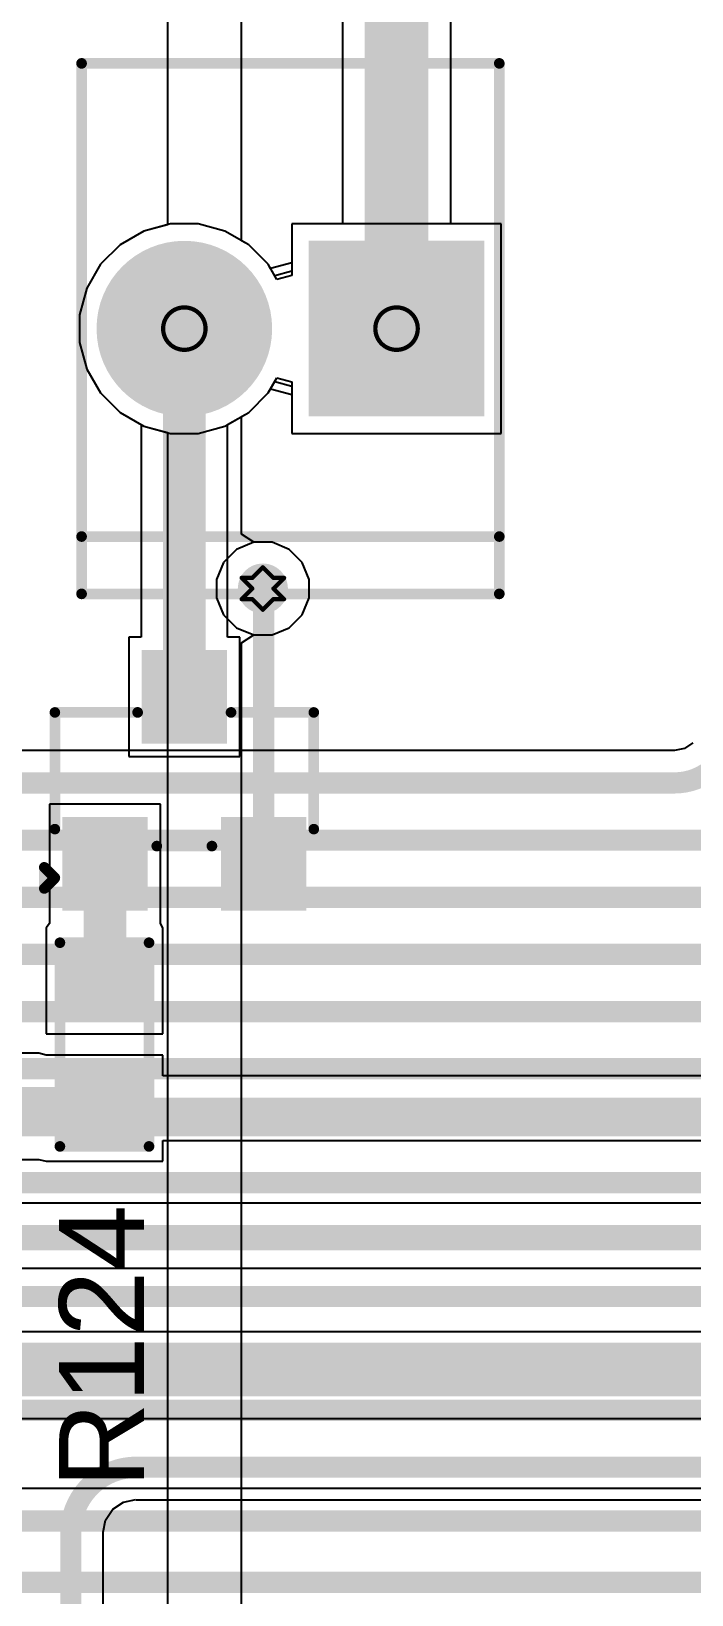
# Model space of a CAD drawing. Header units: inches. Extents: x 24 to 500, y 68 to 269.
# Drawn here: x 309.27 to 317.17, y 132.84 to 151.55 of the extents above; entities that cross this region are included whole.
import ezdxf

# ---------------------------------------------------------------- set-up
doc = ezdxf.new("R2010")
doc.units = ezdxf.units.IN
for name, color, linetype in [('Bottom Layer', 5, 'Continuous'), ('Bottom Solder', 6, 'Continuous'), ('Drill Drawing', 1, 'Continuous'), ('Layer 1', 16, 'Continuous'), ('Layer 2', 76, 'Continuous'), ('Mechanical 15', 56, 'Continuous'), ('Multi-Layer', 9, 'Continuous'), ('Pad Holes', 156, 'Continuous'), ('Top Layer', 1, 'Continuous'), ('Top Overlay', 2, 'Continuous'), ('Top Paste', 8, 'Continuous'), ('Top Solder', 216, 'Continuous'), ('Via Holes', 16, 'Continuous')]:
    doc.layers.add(name, color=color, linetype=linetype)
doc.styles.add('Arial', font='', dxfattribs={"height": 0.2})
doc.styles.get('Arial').set_extended_font_data('Arial')

# ---------------------------------------------------------------- blocks, each defined once
blk = doc.blocks.new('R___0603_26')
at = {"layer": 'Top Layer'}
for points in [[(-0.381, 0.4445), (-0.381, -0.4445), (-1.143, -0.4445), (-1.143, 0.4445)], [(1.143, 0.4445), (1.143, -0.4445), (0.381, -0.4445), (0.381, 0.4445)]]:
    blk.add_hatch(color=1, dxfattribs=at).paths.add_polyline_path(points)
at = {"layer": 'Top Paste'}
for points in [[(-0.381, 0.4445), (-0.381, -0.4445), (-1.143, -0.4445), (-1.143, 0.4445)], [(1.143, 0.4445), (1.143, -0.4445), (0.381, -0.4445), (0.381, 0.4445)]]:
    blk.add_hatch(color=8, dxfattribs=at).paths.add_polyline_path(points)
at = {"layer": 'Top Solder'}
for points in [[(-0.2794, 0.5461), (-0.2794, -0.5461), (-1.2446, -0.5461), (-1.2446, 0.5461)], [(1.2446, 0.5461), (1.2446, -0.5461), (0.2794, -0.5461), (0.2794, 0.5461)]]:
    blk.add_hatch(color=216, dxfattribs=at).paths.add_polyline_path(points)
at = {"layer": 'Top Overlay'}
for points in [[(-1.2192, 0.5334, 0.127, 0.127, 0), (1.2192, 0.5334, 0.127, 0.127, 0)], [(-1.2192, 0.5334, 0.127, 0.127, 0), (-1.2192, -0.5334, 0.127, 0.127, 0)], [(1.2192, 0.5334, 0.127, 0.127, 0), (1.2192, -0.5334, 0.127, 0.127, 0)], [(-1.2192, -0.5334, 0.127, 0.127, 0), (1.2192, -0.5334, 0.127, 0.127, 0)]]:
    blk.add_lwpolyline(points, format="xyseb", dxfattribs=at)
for points in [[(-1.25095, 0.5334, 0.0635, 0.0635, 1), (-1.18745, 0.5334, 0.0635, 0.0635, 1)], [(-1.25095, 0.5334, 0.0635, 0.0635, 1), (-1.18745, 0.5334, 0.0635, 0.0635, 1)], [(1.18745, 0.5334, 0.0635, 0.0635, 1), (1.25095, 0.5334, 0.0635, 0.0635, 1)], [(1.18745, 0.5334, 0.0635, 0.0635, 1), (1.25095, 0.5334, 0.0635, 0.0635, 1)], [(-1.25095, -0.5334, 0.0635, 0.0635, 1), (-1.18745, -0.5334, 0.0635, 0.0635, 1)], [(-1.25095, -0.5334, 0.0635, 0.0635, 1), (-1.18745, -0.5334, 0.0635, 0.0635, 1)], [(1.18745, -0.5334, 0.0635, 0.0635, 1), (1.25095, -0.5334, 0.0635, 0.0635, 1)], [(1.18745, -0.5334, 0.0635, 0.0635, 1), (1.25095, -0.5334, 0.0635, 0.0635, 1)]]:
    blk.add_lwpolyline(points, format="xyseb", close=True, dxfattribs=at)
blk = doc.blocks.new('SOT_23_161')
at = {"layer": 'Top Layer'}
for points in [[(-0.41, 1.46), (0.41, 1.46), (0.41, 0.54), (-0.41, 0.54)], [(-1.36, -0.54), (-0.54, -0.54), (-0.54, -1.46), (-1.36, -1.46)], [(0.54, -0.54), (1.36, -0.54), (1.36, -1.46), (0.54, -1.46)]]:
    blk.add_hatch(color=1, dxfattribs=at).paths.add_polyline_path(points)
at = {"layer": 'Top Paste'}
for points in [[(-0.41, 1.46), (0.41, 1.46), (0.41, 0.54), (-0.41, 0.54)], [(-1.36, -0.54), (-0.54, -0.54), (-0.54, -1.46), (-1.36, -1.46)], [(0.54, -0.54), (1.36, -0.54), (1.36, -1.46), (0.54, -1.46)]]:
    blk.add_hatch(color=8, dxfattribs=at).paths.add_polyline_path(points)
at = {"layer": 'Top Solder'}
for points in [[(-0.512, 1.562), (0.512, 1.562), (0.512, 0.438), (-0.512, 0.438)], [(-1.462, -0.438), (-0.438, -0.438), (-0.438, -1.562), (-1.462, -1.562)], [(0.438, -0.438), (1.462, -0.438), (1.462, -1.562), (0.438, -1.562)]]:
    blk.add_hatch(color=216, dxfattribs=at).paths.add_polyline_path(points)
at = {"layer": 'Top Overlay'}
for points in [[(-1.549, -0.584, 0.127, 0.127, 0), (-1.549, 0.813, 0.127, 0.127, 0)], [(-1.549, 0.813, 0.127, 0.127, 0), (-0.559, 0.813, 0.127, 0.127, 0)], [(0.559, 0.813, 0.127, 0.127, 0), (1.549, 0.813, 0.127, 0.127, 0)], [(1.549, -0.584, 0.127, 0.127, 0), (1.549, 0.813, 0.127, 0.127, 0)], [(-0.33, -0.787, 0.127, 0.127, 0), (0.33, -0.787, 0.127, 0.127, 0)], [(-1.676, -1.041, 0.127, 0.127, 0), (-1.549, -1.168, 0.127, 0.127, 0)], [(-1.676, -1.295, 0.127, 0.127, 0), (-1.676, -1.041, 0.127, 0.127, 0)], [(-1.676, -1.295, 0.127, 0.127, 0), (-1.549, -1.168, 0.127, 0.127, 0)]]:
    blk.add_lwpolyline(points, format="xyseb", dxfattribs=at)
for points in [[(-1.581, 0.813, 0.0635, 0.0635, 1), (-1.518, 0.813, 0.0635, 0.0635, 1)], [(-1.581, 0.813, 0.0635, 0.0635, 1), (-1.518, 0.813, 0.0635, 0.0635, 1)], [(-0.591, 0.813, 0.0635, 0.0635, 1), (-0.527, 0.813, 0.0635, 0.0635, 1)], [(0.527, 0.813, 0.0635, 0.0635, 1), (0.591, 0.813, 0.0635, 0.0635, 1)], [(1.518, 0.813, 0.0635, 0.0635, 1), (1.581, 0.813, 0.0635, 0.0635, 1)], [(1.518, 0.813, 0.0635, 0.0635, 1), (1.581, 0.813, 0.0635, 0.0635, 1)], [(-1.581, -0.584, 0.0635, 0.0635, 1), (-1.518, -0.584, 0.0635, 0.0635, 1)], [(1.518, -0.584, 0.0635, 0.0635, 1), (1.581, -0.584, 0.0635, 0.0635, 1)], [(-0.362, -0.787, 0.0635, 0.0635, 1), (-0.298, -0.787, 0.0635, 0.0635, 1)], [(0.298, -0.787, 0.0635, 0.0635, 1), (0.362, -0.787, 0.0635, 0.0635, 1)], [(-1.708, -1.041, 0.0635, 0.0635, 1), (-1.645, -1.041, 0.0635, 0.0635, 1)], [(-1.708, -1.041, 0.0635, 0.0635, 1), (-1.645, -1.041, 0.0635, 0.0635, 1)], [(-1.581, -1.168, 0.0635, 0.0635, 1), (-1.518, -1.168, 0.0635, 0.0635, 1)], [(-1.581, -1.168, 0.0635, 0.0635, 1), (-1.518, -1.168, 0.0635, 0.0635, 1)], [(-1.708, -1.295, 0.0635, 0.0635, 1), (-1.645, -1.295, 0.0635, 0.0635, 1)], [(-1.708, -1.295, 0.0635, 0.0635, 1), (-1.645, -1.295, 0.0635, 0.0635, 1)]]:
    blk.add_lwpolyline(points, format="xyseb", close=True, dxfattribs=at)
blk = doc.blocks.new('0022112022_184')
at = {"layer": 'Bottom Layer'}
blk.add_hatch(color=5, dxfattribs=at).paths.add_polyline_path([(-2.27, 1), (-0.27, 1), (-0.27, -1), (-2.27, -1)])
h = blk.add_hatch(color=5, dxfattribs=at)
edge = h.paths.add_edge_path()
edge.add_arc((1.27, 0), 1, 0, 360)
at = {"layer": 'Bottom Solder'}
blk.add_hatch(color=6, dxfattribs=at).paths.add_polyline_path([(-2.321, 1.051), (-0.219, 1.051), (-0.219, -1.051), (-2.321, -1.051)])
h = blk.add_hatch(color=6, dxfattribs=at)
edge = h.paths.add_edge_path()
edge.add_arc((1.27, 0), 1.051, 0, 360)
at = {"layer": 'Layer 1'}
blk.add_hatch(color=16, dxfattribs=at).paths.add_polyline_path([(-2.27, 1), (-0.27, 1), (-0.27, -1), (-2.27, -1)])
h = blk.add_hatch(color=16, dxfattribs=at)
edge = h.paths.add_edge_path()
edge.add_arc((1.27, 0), 1, 0, 360)
at = {"layer": 'Layer 2'}
blk.add_hatch(color=76, dxfattribs=at).paths.add_polyline_path([(-2.27, 1), (-0.27, 1), (-0.27, -1), (-2.27, -1)])
h = blk.add_hatch(color=76, dxfattribs=at)
edge = h.paths.add_edge_path()
edge.add_arc((1.27, 0), 1, 0, 360)
at = {"layer": 'Multi-Layer'}
blk.add_hatch(color=9, dxfattribs=at).paths.add_polyline_path([(-2.27, 1), (-0.27, 1), (-0.27, -1), (-2.27, -1)])
h = blk.add_hatch(color=9, dxfattribs=at)
edge = h.paths.add_edge_path()
edge.add_arc((1.27, 0), 1, 0, 360)
at = {"layer": 'Pad Holes'}
h = blk.add_hatch(color=7, dxfattribs=at)
edge = h.paths.add_edge_path()
edge.add_arc((-1.27, 0), 0.6, 0, 360)
h = blk.add_hatch(color=7, dxfattribs=at)
edge = h.paths.add_edge_path()
edge.add_arc((1.27, 0), 0.6, 0, 360)
at = {"layer": 'Top Layer'}
blk.add_hatch(color=1, dxfattribs=at).paths.add_polyline_path([(-2.27, 1), (-0.27, 1), (-0.27, -1), (-2.27, -1)])
h = blk.add_hatch(color=1, dxfattribs=at)
edge = h.paths.add_edge_path()
edge.add_arc((1.27, 0), 1, 0, 360)
at = {"layer": 'Top Solder'}
blk.add_hatch(color=216, dxfattribs=at).paths.add_polyline_path([(-2.321, 1.051), (-0.219, 1.051), (-0.219, -1.051), (-2.321, -1.051)])
h = blk.add_hatch(color=216, dxfattribs=at)
edge = h.paths.add_edge_path()
edge.add_arc((1.27, 0), 1.051, 0, 360)
at = {"layer": 'Mechanical 15'}
blk.add_lwpolyline([(0, 0.413, 0.00254, 0.00254, 0), (0, 0.412, 0.00254, 0.00254, 0)], format="xyseb", dxfattribs=at)
for points in [[(-0.001, 0.412, 0.00127, 0.00127, 1), (0, 0.412, 0.00127, 0.00127, 1)], [(0, 0.413, 0.00127, 0.00127, 1), (0.001, 0.413, 0.00127, 0.00127, 1)]]:
    blk.add_lwpolyline(points, format="xyseb", close=True, dxfattribs=at)
at = {"layer": 'Top Overlay'}
for points in [[(2.5, 3.175, 0.127, 0.127, 0), (-2.5, 3.175, 0.127, 0.127, 0)], [(-2.5, 3.175, 0.127, 0.127, 0), (-2.5, -3.175, 0.127, 0.127, 0)], [(2.5, 3.175, 0.127, 0.127, 0), (2.5, -3.175, 0.127, 0.127, 0)], [(2.5, 2.489, 0.127, 0.127, 0), (-2.5, 2.489, 0.127, 0.127, 0)], [(2.5, -3.175, 0.127, 0.127, 0), (-2.5, -3.175, 0.127, 0.127, 0)]]:
    blk.add_lwpolyline(points, format="xyseb", dxfattribs=at)
for points in [[(-2.532, 3.175, 0.0635, 0.0635, 1), (-2.468, 3.175, 0.0635, 0.0635, 1)], [(-2.532, 3.175, 0.0635, 0.0635, 1), (-2.468, 3.175, 0.0635, 0.0635, 1)], [(2.468, 3.175, 0.0635, 0.0635, 1), (2.532, 3.175, 0.0635, 0.0635, 1)], [(2.468, 3.175, 0.0635, 0.0635, 1), (2.532, 3.175, 0.0635, 0.0635, 1)], [(-2.532, 2.489, 0.0635, 0.0635, 1), (-2.468, 2.489, 0.0635, 0.0635, 1)], [(2.468, 2.489, 0.0635, 0.0635, 1), (2.532, 2.489, 0.0635, 0.0635, 1)], [(-2.532, -3.175, 0.0635, 0.0635, 1), (-2.468, -3.175, 0.0635, 0.0635, 1)], [(-2.532, -3.175, 0.0635, 0.0635, 1), (-2.468, -3.175, 0.0635, 0.0635, 1)], [(2.468, -3.175, 0.0635, 0.0635, 1), (2.532, -3.175, 0.0635, 0.0635, 1)], [(2.468, -3.175, 0.0635, 0.0635, 1), (2.532, -3.175, 0.0635, 0.0635, 1)]]:
    blk.add_lwpolyline(points, format="xyseb", close=True, dxfattribs=at)

msp = doc.modelspace()

# ---------------------------------------------------------------- hatches: boundary and pattern name
at = {"layer": 'Bottom Layer'}
h = msp.add_hatch(color=5, dxfattribs=at)
edge = h.paths.add_edge_path()
edge.add_arc((312.039, 144.882), 0.3, 0, 360)
at = {"layer": 'Layer 1'}
h = msp.add_hatch(color=16, dxfattribs=at)
edge = h.paths.add_edge_path()
edge.add_arc((312.039, 144.882), 0.3, 0, 360)
at = {"layer": 'Layer 2'}
h = msp.add_hatch(color=76, dxfattribs=at)
edge = h.paths.add_edge_path()
edge.add_arc((312.039, 144.882), 0.3, 0, 360)
at = {"layer": 'Top Layer'}
h = msp.add_hatch(color=1, dxfattribs=at)
edge = h.paths.add_edge_path()
edge.add_arc((312.039, 144.882), 0.3, 0, 360)
at = {"layer": 'Via Holes'}
h = msp.add_hatch(color=7, dxfattribs=at)
edge = h.paths.add_edge_path()
edge.add_arc((312.039, 144.882), 0.15, 0, 360)

# ---------------------------------------------------------------- linework, layer by layer
at = {"layer": 'Bottom Layer'}
for p, q in [((310.615, 149.161), (310.329, 148.996)), ((310.934, 149.247), (310.615, 149.161)), ((311.264, 149.247), (310.934, 149.247)), ((311.583, 149.161), (311.264, 149.247)), ((311.869, 148.996), (311.583, 149.161)), ((314.893, 149.247), (312.385, 149.247)), ((312.385, 149.247), (312.385, 148.68)), ((314.893, 146.739), (314.893, 149.247)), ((310.329, 148.996), (310.096, 148.763)), ((312.103, 148.763), (311.869, 148.996)), ((310.096, 148.763), (309.931, 148.477)), ((312.182, 148.625), (312.103, 148.763)), ((312.385, 148.68), (312.182, 148.625)), ((309.931, 148.477), (309.845, 148.158)), ((309.845, 148.158), (309.845, 147.828)), ((309.845, 147.828), (309.931, 147.509)), ((309.931, 147.509), (310.096, 147.223)), ((312.103, 147.223), (312.182, 147.361)), ((312.182, 147.361), (312.385, 147.306)), ((312.385, 147.306), (312.385, 146.739)), ((310.096, 147.223), (310.329, 146.989)), ((311.869, 146.989), (312.103, 147.223)), ((310.329, 146.989), (310.615, 146.824)), ((311.583, 146.824), (311.869, 146.989)), ((310.615, 146.824), (310.934, 146.739)), ((310.934, 146.739), (311.264, 146.739)), ((311.264, 146.739), (311.583, 146.824)), ((312.385, 146.739), (314.893, 146.739)), ((311.929, 145.436), (311.725, 145.351)), ((312.149, 145.436), (311.929, 145.436)), ((312.353, 145.351), (312.149, 145.436)), ((311.725, 145.351), (311.569, 145.195)), ((312.509, 145.195), (312.353, 145.351)), ((311.569, 145.195), (311.485, 144.992)), ((312.593, 144.992), (312.509, 145.195)), ((311.485, 144.992), (311.485, 144.771)), ((312.593, 144.771), (312.593, 144.992)), ((311.485, 144.771), (311.569, 144.568)), ((312.509, 144.568), (312.593, 144.771)), ((311.569, 144.568), (311.725, 144.412)), ((312.353, 144.412), (312.509, 144.568)), ((311.725, 144.412), (311.929, 144.328)), ((311.929, 144.328), (312.149, 144.328)), ((312.149, 144.328), (312.353, 144.412)), ((317.187, 143.034), (317.086, 142.966)), ((316.966, 142.943), (309.066, 142.943)), ((316.968, 142.943), (316.966, 142.943)), ((317.086, 142.966), (316.968, 142.943)), ((310.156, 133.732), (310.243, 133.861)), ((310.243, 133.861), (310.372, 133.947)), ((310.372, 133.947), (310.518, 133.976)), ((310.518, 133.976), (310.524, 133.975)), ((310.524, 133.975), (325.372, 133.975)), ((310.127, 133.585), (310.156, 133.732)), ((310.129, 133.579), (310.127, 133.585)), ((310.129, 129.418), (310.129, 133.579))]:
    msp.add_line(p, q, dxfattribs=at)
for points in [[(317.667, 143.256, 0.254, 0.254, -0.414214), (316.966, 142.555, 0.254, 0.254, 0)], [(264.028, 142.555, 0.254, 0.254, 0), (316.966, 142.555, 0.254, 0.254, 0)], [(263.347, 141.87, 0.254, 0.254, 0), (317.667, 141.87, 0.254, 0.254, 0)], [(262.666, 141.186, 0.254, 0.254, 0), (318.351, 141.186, 0.254, 0.254, 0)], [(261.985, 140.502, 0.254, 0.254, 0), (318.752, 140.502, 0.254, 0.254, 0)], [(261.304, 139.818, 0.254, 0.254, 0), (319.691, 139.818, 0.254, 0.254, 0)], [(260.623, 139.134, 0.254, 0.254, 0), (320.375, 139.134, 0.254, 0.254, 0)], [(259.942, 138.45, 0.254, 0.254, 0), (321.059, 138.45, 0.254, 0.254, 0)], [(259.258, 137.769, 0.254, 0.254, 0), (321.801, 137.769, 0.254, 0.254, 0)], [(259.942, 137.088, 0.254, 0.254, 0), (322.447, 137.088, 0.254, 0.254, 0)], [(260.626, 136.407, 0.254, 0.254, 0), (323.282, 136.407, 0.254, 0.254, 0)], [(261.31, 135.726, 0.254, 0.254, 0), (324.01, 135.726, 0.254, 0.254, 0)], [(306.776, 135.045, 0.254, 0.254, 0), (324.691, 135.045, 0.254, 0.254, 0)], [(309.74, 133.579, 0.254, 0.254, -0.414214), (310.524, 134.364, 0.254, 0.254, 0)], [(310.524, 134.364, 0.254, 0.254, 0), (325.372, 134.364, 0.254, 0.254, 0)], [(309.74, 118.034, 0.254, 0.254, 0), (309.74, 133.579, 0.254, 0.254, 0)]]:
    msp.add_lwpolyline(points, format="xyseb", dxfattribs=at)
for points in [[(316.902, 142.555, 0.127, 0.127, 1), (317.029, 142.555, 0.127, 0.127, 1)], [(316.902, 142.555, 0.127, 0.127, 1), (317.029, 142.555, 0.127, 0.127, 1)], [(310.461, 134.364, 0.127, 0.127, 1), (310.588, 134.364, 0.127, 0.127, 1)], [(310.461, 134.364, 0.127, 0.127, 1), (310.588, 134.364, 0.127, 0.127, 1)], [(309.677, 133.579, 0.127, 0.127, 1), (309.804, 133.579, 0.127, 0.127, 1)], [(309.677, 133.579, 0.127, 0.127, 1), (309.804, 133.579, 0.127, 0.127, 1)]]:
    msp.add_lwpolyline(points, format="xyseb", close=True, dxfattribs=at)
at = {"layer": 'Drill Drawing'}
for points in [[(311.353, 147.993, 0.0508, 0.0508, 1), (310.845, 147.993, 0.0508, 0.0508, 1)], [(313.893, 147.993, 0.0508, 0.0508, 1), (313.385, 147.993, 0.0508, 0.0508, 1)], [(310.832, 147.993, 0.0254, 0.0254, 1), (310.858, 147.993, 0.0254, 0.0254, 1)], [(311.341, 147.993, 0.0254, 0.0254, 1), (311.366, 147.993, 0.0254, 0.0254, 1)], [(313.373, 147.993, 0.0254, 0.0254, 1), (313.398, 147.993, 0.0254, 0.0254, 1)], [(313.88, 147.993, 0.0254, 0.0254, 1), (313.906, 147.993, 0.0254, 0.0254, 1)], [(312.026, 145.136, 0.0254, 0.0254, 1), (312.052, 145.136, 0.0254, 0.0254, 1)], [(312.026, 145.136, 0.0254, 0.0254, 1), (312.052, 145.136, 0.0254, 0.0254, 1)], [(311.772, 145.009, 0.0254, 0.0254, 1), (311.798, 145.009, 0.0254, 0.0254, 1)], [(311.772, 145.009, 0.0254, 0.0254, 1), (311.798, 145.009, 0.0254, 0.0254, 1)], [(311.899, 145.009, 0.0254, 0.0254, 1), (311.925, 145.009, 0.0254, 0.0254, 1)], [(311.899, 145.009, 0.0254, 0.0254, 1), (311.925, 145.009, 0.0254, 0.0254, 1)], [(311.899, 144.882, 0.0254, 0.0254, 1), (311.925, 144.882, 0.0254, 0.0254, 1)], [(311.899, 144.882, 0.0254, 0.0254, 1), (311.925, 144.882, 0.0254, 0.0254, 1)], [(312.153, 145.009, 0.0254, 0.0254, 1), (312.179, 145.009, 0.0254, 0.0254, 1)], [(312.153, 145.009, 0.0254, 0.0254, 1), (312.179, 145.009, 0.0254, 0.0254, 1)], [(312.153, 144.882, 0.0254, 0.0254, 1), (312.179, 144.882, 0.0254, 0.0254, 1)], [(312.153, 144.882, 0.0254, 0.0254, 1), (312.179, 144.882, 0.0254, 0.0254, 1)], [(312.28, 145.009, 0.0254, 0.0254, 1), (312.306, 145.009, 0.0254, 0.0254, 1)], [(312.28, 145.009, 0.0254, 0.0254, 1), (312.306, 145.009, 0.0254, 0.0254, 1)], [(311.772, 144.755, 0.0254, 0.0254, 1), (311.798, 144.755, 0.0254, 0.0254, 1)], [(311.772, 144.755, 0.0254, 0.0254, 1), (311.798, 144.755, 0.0254, 0.0254, 1)], [(311.899, 144.755, 0.0254, 0.0254, 1), (311.925, 144.755, 0.0254, 0.0254, 1)], [(311.899, 144.755, 0.0254, 0.0254, 1), (311.925, 144.755, 0.0254, 0.0254, 1)], [(312.153, 144.755, 0.0254, 0.0254, 1), (312.179, 144.755, 0.0254, 0.0254, 1)], [(312.153, 144.755, 0.0254, 0.0254, 1), (312.179, 144.755, 0.0254, 0.0254, 1)], [(312.28, 144.755, 0.0254, 0.0254, 1), (312.306, 144.755, 0.0254, 0.0254, 1)], [(312.28, 144.755, 0.0254, 0.0254, 1), (312.306, 144.755, 0.0254, 0.0254, 1)], [(312.026, 144.628, 0.0254, 0.0254, 1), (312.052, 144.628, 0.0254, 0.0254, 1)], [(312.026, 144.628, 0.0254, 0.0254, 1), (312.052, 144.628, 0.0254, 0.0254, 1)]]:
    msp.add_lwpolyline(points, format="xyseb", close=True, dxfattribs=at)
for points in [[(311.912, 145.009, 0.0508, 0.0508, 0), (312.039, 145.136, 0.0508, 0.0508, 0)], [(312.039, 145.136, 0.0508, 0.0508, 0), (312.166, 145.009, 0.0508, 0.0508, 0)], [(311.785, 145.009, 0.0508, 0.0508, 0), (311.912, 144.882, 0.0508, 0.0508, 0)], [(311.785, 145.009, 0.0508, 0.0508, 0), (311.912, 145.009, 0.0508, 0.0508, 0)], [(311.785, 144.755, 0.0508, 0.0508, 0), (311.912, 144.882, 0.0508, 0.0508, 0)], [(312.166, 145.009, 0.0508, 0.0508, 0), (312.293, 145.009, 0.0508, 0.0508, 0)], [(312.166, 144.882, 0.0508, 0.0508, 0), (312.293, 145.009, 0.0508, 0.0508, 0)], [(312.166, 144.882, 0.0508, 0.0508, 0), (312.293, 144.755, 0.0508, 0.0508, 0)], [(311.785, 144.755, 0.0508, 0.0508, 0), (311.912, 144.755, 0.0508, 0.0508, 0)], [(311.912, 144.755, 0.0508, 0.0508, 0), (312.039, 144.628, 0.0508, 0.0508, 0)], [(312.039, 144.628, 0.0508, 0.0508, 0), (312.166, 144.755, 0.0508, 0.0508, 0)], [(312.166, 144.755, 0.0508, 0.0508, 0), (312.293, 144.755, 0.0508, 0.0508, 0)]]:
    msp.add_lwpolyline(points, format="xyseb", dxfattribs=at)
at = {"layer": 'Layer 1'}
for p, q in [((310.615, 149.161), (310.329, 148.996)), ((310.934, 149.247), (310.615, 149.161)), ((311.264, 149.247), (310.934, 149.247)), ((311.583, 149.161), (311.264, 149.247)), ((311.869, 148.996), (311.583, 149.161)), ((314.893, 149.247), (312.385, 149.247)), ((312.385, 149.247), (312.385, 148.782)), ((314.893, 146.739), (314.893, 149.247)), ((310.329, 148.996), (310.096, 148.763)), ((312.103, 148.763), (311.869, 148.996)), ((310.096, 148.763), (309.931, 148.477)), ((312.131, 148.713), (312.103, 148.763)), ((312.385, 148.782), (312.131, 148.713)), ((309.931, 148.477), (309.845, 148.158)), ((309.845, 148.158), (309.845, 147.828)), ((309.845, 147.828), (309.931, 147.509)), ((309.931, 147.509), (310.096, 147.223)), ((310.096, 147.223), (310.329, 146.989)), ((311.869, 146.989), (312.103, 147.223)), ((312.103, 147.223), (312.131, 147.272)), ((312.131, 147.272), (312.385, 147.204)), ((312.385, 147.204), (312.385, 146.739)), ((310.329, 146.989), (310.615, 146.824)), ((311.583, 146.824), (311.869, 146.989)), ((310.615, 146.824), (310.934, 146.739)), ((310.934, 146.739), (311.264, 146.739)), ((311.264, 146.739), (311.583, 146.824)), ((312.385, 146.739), (314.893, 146.739))]:
    msp.add_line(p, q, dxfattribs=at)
at = {"layer": 'Layer 2'}
for p, q in [((311.785, 149.045), (311.785, 179.448)), ((310.896, 172.657), (310.896, 149.237)), ((310.615, 149.161), (310.329, 148.996)), ((310.896, 149.237), (310.615, 149.161)), ((314.893, 149.247), (312.385, 149.247)), ((312.385, 149.247), (312.385, 148.782)), ((314.893, 146.739), (314.893, 149.247)), ((310.329, 148.996), (310.096, 148.763)), ((311.869, 148.996), (311.785, 149.045)), ((312.103, 148.763), (311.869, 148.996)), ((310.096, 148.763), (309.931, 148.477)), ((312.131, 148.713), (312.103, 148.763)), ((312.385, 148.782), (312.131, 148.713)), ((309.931, 148.477), (309.845, 148.158)), ((309.845, 148.158), (309.845, 147.828)), ((309.845, 147.828), (309.931, 147.509)), ((309.931, 147.509), (310.096, 147.223)), ((310.096, 147.223), (310.329, 146.989)), ((311.869, 146.989), (312.103, 147.223)), ((312.103, 147.223), (312.131, 147.272)), ((312.131, 147.272), (312.385, 147.204)), ((312.385, 147.204), (312.385, 146.739)), ((310.329, 146.989), (310.615, 146.824)), ((311.785, 146.941), (311.869, 146.989)), ((311.785, 145.532), (311.785, 146.941)), ((310.615, 146.824), (310.896, 146.749)), ((310.896, 146.749), (310.896, 126.492)), ((312.385, 146.739), (314.893, 146.739)), ((311.929, 145.436), (311.785, 145.532)), ((312.149, 145.436), (311.929, 145.436)), ((312.353, 145.351), (312.149, 145.436)), ((312.509, 145.195), (312.353, 145.351)), ((312.593, 144.992), (312.509, 145.195)), ((312.593, 144.771), (312.593, 144.992)), ((312.509, 144.568), (312.593, 144.771)), ((312.353, 144.412), (312.509, 144.568)), ((311.785, 144.232), (311.929, 144.328)), ((311.929, 144.328), (312.149, 144.328)), ((312.149, 144.328), (312.353, 144.412)), ((311.785, 126.492), (311.785, 144.232))]:
    msp.add_line(p, q, dxfattribs=at)
at = {"layer": 'Top Layer'}
for p, q in [((312.992, 156.362), (312.992, 149.247)), ((314.287, 149.247), (314.287, 156.362)), ((310.615, 149.161), (310.329, 148.996)), ((310.934, 149.247), (310.615, 149.161)), ((311.264, 149.247), (310.934, 149.247)), ((311.583, 149.161), (311.264, 149.247)), ((311.869, 148.996), (311.583, 149.161)), ((312.992, 149.247), (312.385, 149.247)), ((312.385, 149.247), (312.385, 148.629)), ((314.893, 149.247), (314.287, 149.247)), ((314.893, 146.739), (314.893, 149.247)), ((310.329, 148.996), (310.096, 148.763)), ((312.103, 148.763), (311.869, 148.996)), ((310.096, 148.763), (309.931, 148.477)), ((312.207, 148.581), (312.103, 148.763)), ((312.385, 148.629), (312.207, 148.581)), ((309.931, 148.477), (309.845, 148.158)), ((309.845, 148.158), (309.845, 147.828)), ((309.845, 147.828), (309.931, 147.509)), ((309.931, 147.509), (310.096, 147.223)), ((312.103, 147.223), (312.207, 147.404)), ((312.207, 147.404), (312.385, 147.357)), ((312.385, 147.357), (312.385, 146.739)), ((310.096, 147.223), (310.329, 146.989)), ((311.869, 146.989), (312.103, 147.223)), ((310.329, 146.989), (310.581, 146.844)), ((311.617, 146.844), (311.869, 146.989)), ((310.581, 146.844), (310.581, 144.3)), ((311.617, 144.3), (311.617, 146.844)), ((312.385, 146.739), (314.893, 146.739)), ((310.581, 144.3), (310.435, 144.3)), ((310.435, 144.3), (310.435, 142.872)), ((311.763, 144.3), (311.617, 144.3)), ((311.763, 142.872), (311.763, 144.3)), ((310.435, 142.872), (311.763, 142.872)), ((310.813, 142.3), (309.485, 142.3)), ((309.485, 142.3), (309.485, 140.872)), ((310.813, 140.872), (310.813, 142.3)), ((309.485, 140.872), (309.444, 140.82)), ((309.444, 140.82), (309.444, 140.82)), ((309.444, 140.82), (309.444, 139.55)), ((310.841, 140.82), (310.813, 140.872)), ((310.841, 139.55), (310.841, 140.82)), ((310.841, 140.82), (310.841, 140.82)), ((309.444, 139.55), (310.841, 139.55)), ((309.276, 139.319), (307.962, 139.319)), ((309.359, 139.319), (309.276, 139.319)), ((309.444, 139.296), (309.359, 139.319)), ((309.359, 139.319), (309.359, 139.319)), ((310.841, 139.296), (309.444, 139.296)), ((309.444, 139.296), (309.444, 139.296)), ((310.841, 139.049), (310.841, 139.296)), ((328.639, 139.049), (310.841, 139.049)), ((310.841, 138.026), (310.841, 138.273)), ((310.841, 138.273), (328.634, 138.273)), ((307.962, 138.049), (309.359, 138.049)), ((309.359, 138.049), (309.359, 138.049)), ((309.359, 138.049), (309.444, 138.026)), ((309.444, 138.026), (309.444, 138.026)), ((309.444, 138.026), (309.528, 138.026)), ((309.528, 138.026), (310.841, 138.026)), ((342.209, 137.523), (305.968, 137.523)), ((305.968, 136.746), (342.131, 136.746)), ((335.305, 135.984), (298.483, 135.984)), ((298.483, 134.948), (335.305, 134.948)), ((329.703, 134.11), (289.208, 134.11))]:
    msp.add_line(p, q, dxfattribs=at)
for points in [[(313.639, 147.993, 0.762, 0.762, 0), (313.639, 156.362, 0.762, 0.762, 0)], [(311.099, 143.586, 0.508, 0.508, 0), (311.099, 147.993, 0.508, 0.508, 0)], [(312.039, 144.882, 0.254, 0.254, 0), (312.049, 144.882, 0.254, 0.254, 0)], [(312.049, 141.586, 0.254, 0.254, 0), (312.049, 144.882, 0.254, 0.254, 0)], [(310.149, 140.192, 0.508, 0.508, 0), (310.149, 141.586, 0.508, 0.508, 0)], [(308.684, 138.661, 0.508, 0.508, 0), (310.143, 138.661, 0.508, 0.508, 0)], [(310.143, 138.661, 0.254, 0.254, 0), (329.032, 138.661, 0.254, 0.254, 0)], [(305.968, 137.135, 0.254, 0.254, 0), (342.526, 137.135, 0.254, 0.254, 0)], [(298.483, 135.466, 0.508, 0.508, 0), (335.94, 135.466, 0.508, 0.508, 0)], [(289.208, 133.721, 0.254, 0.254, 0), (330.098, 133.721, 0.254, 0.254, 0)], [(286.069, 132.987, 0.254, 0.254, 0), (358.508, 132.987, 0.254, 0.254, 0)]]:
    msp.add_lwpolyline(points, format="xyseb", dxfattribs=at)
for points in [[(310.972, 147.993, 0.254, 0.254, 1), (311.226, 147.993, 0.254, 0.254, 1)], [(313.449, 147.993, 0.381, 0.381, 1), (313.83, 147.993, 0.381, 0.381, 1)], [(311.976, 144.882, 0.127, 0.127, 1), (312.103, 144.882, 0.127, 0.127, 1)], [(311.986, 144.882, 0.127, 0.127, 1), (312.113, 144.882, 0.127, 0.127, 1)], [(311.986, 144.882, 0.127, 0.127, 1), (312.113, 144.882, 0.127, 0.127, 1)], [(310.972, 143.586, 0.254, 0.254, 1), (311.226, 143.586, 0.254, 0.254, 1)], [(310.022, 141.586, 0.254, 0.254, 1), (310.276, 141.586, 0.254, 0.254, 1)], [(311.986, 141.586, 0.127, 0.127, 1), (312.113, 141.586, 0.127, 0.127, 1)], [(310.022, 140.192, 0.254, 0.254, 1), (310.276, 140.192, 0.254, 0.254, 1)], [(310.016, 138.661, 0.254, 0.254, 1), (310.27, 138.661, 0.254, 0.254, 1)], [(310.079, 138.661, 0.127, 0.127, 1), (310.206, 138.661, 0.127, 0.127, 1)]]:
    msp.add_lwpolyline(points, format="xyseb", close=True, dxfattribs=at)

# ---------------------------------------------------------------- block references
for name, p, rotation in [('0022112022_184', (312.369, 147.993), 180), ('R___0603_26', (310.143, 139.423), 90)]:
    msp.add_blockref(name, p, dxfattribs=dict(rotation=rotation))
msp.add_blockref('SOT_23_161', (311.099, 142.586))

# ---------------------------------------------------------------- texts
at = {"layer": 'Top Overlay', "style": 'Arial'}
msp.add_text('R124', height=1.016, rotation=90, dxfattribs=at).set_placement((310.616, 134.113))

doc.saveas('drawing.dxf')
